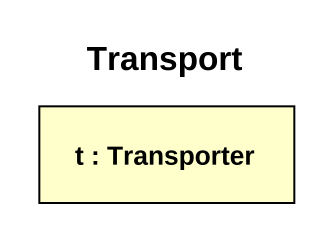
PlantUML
@startuml
title Transport
rectangle "t : Transporter" as t
@enduml
